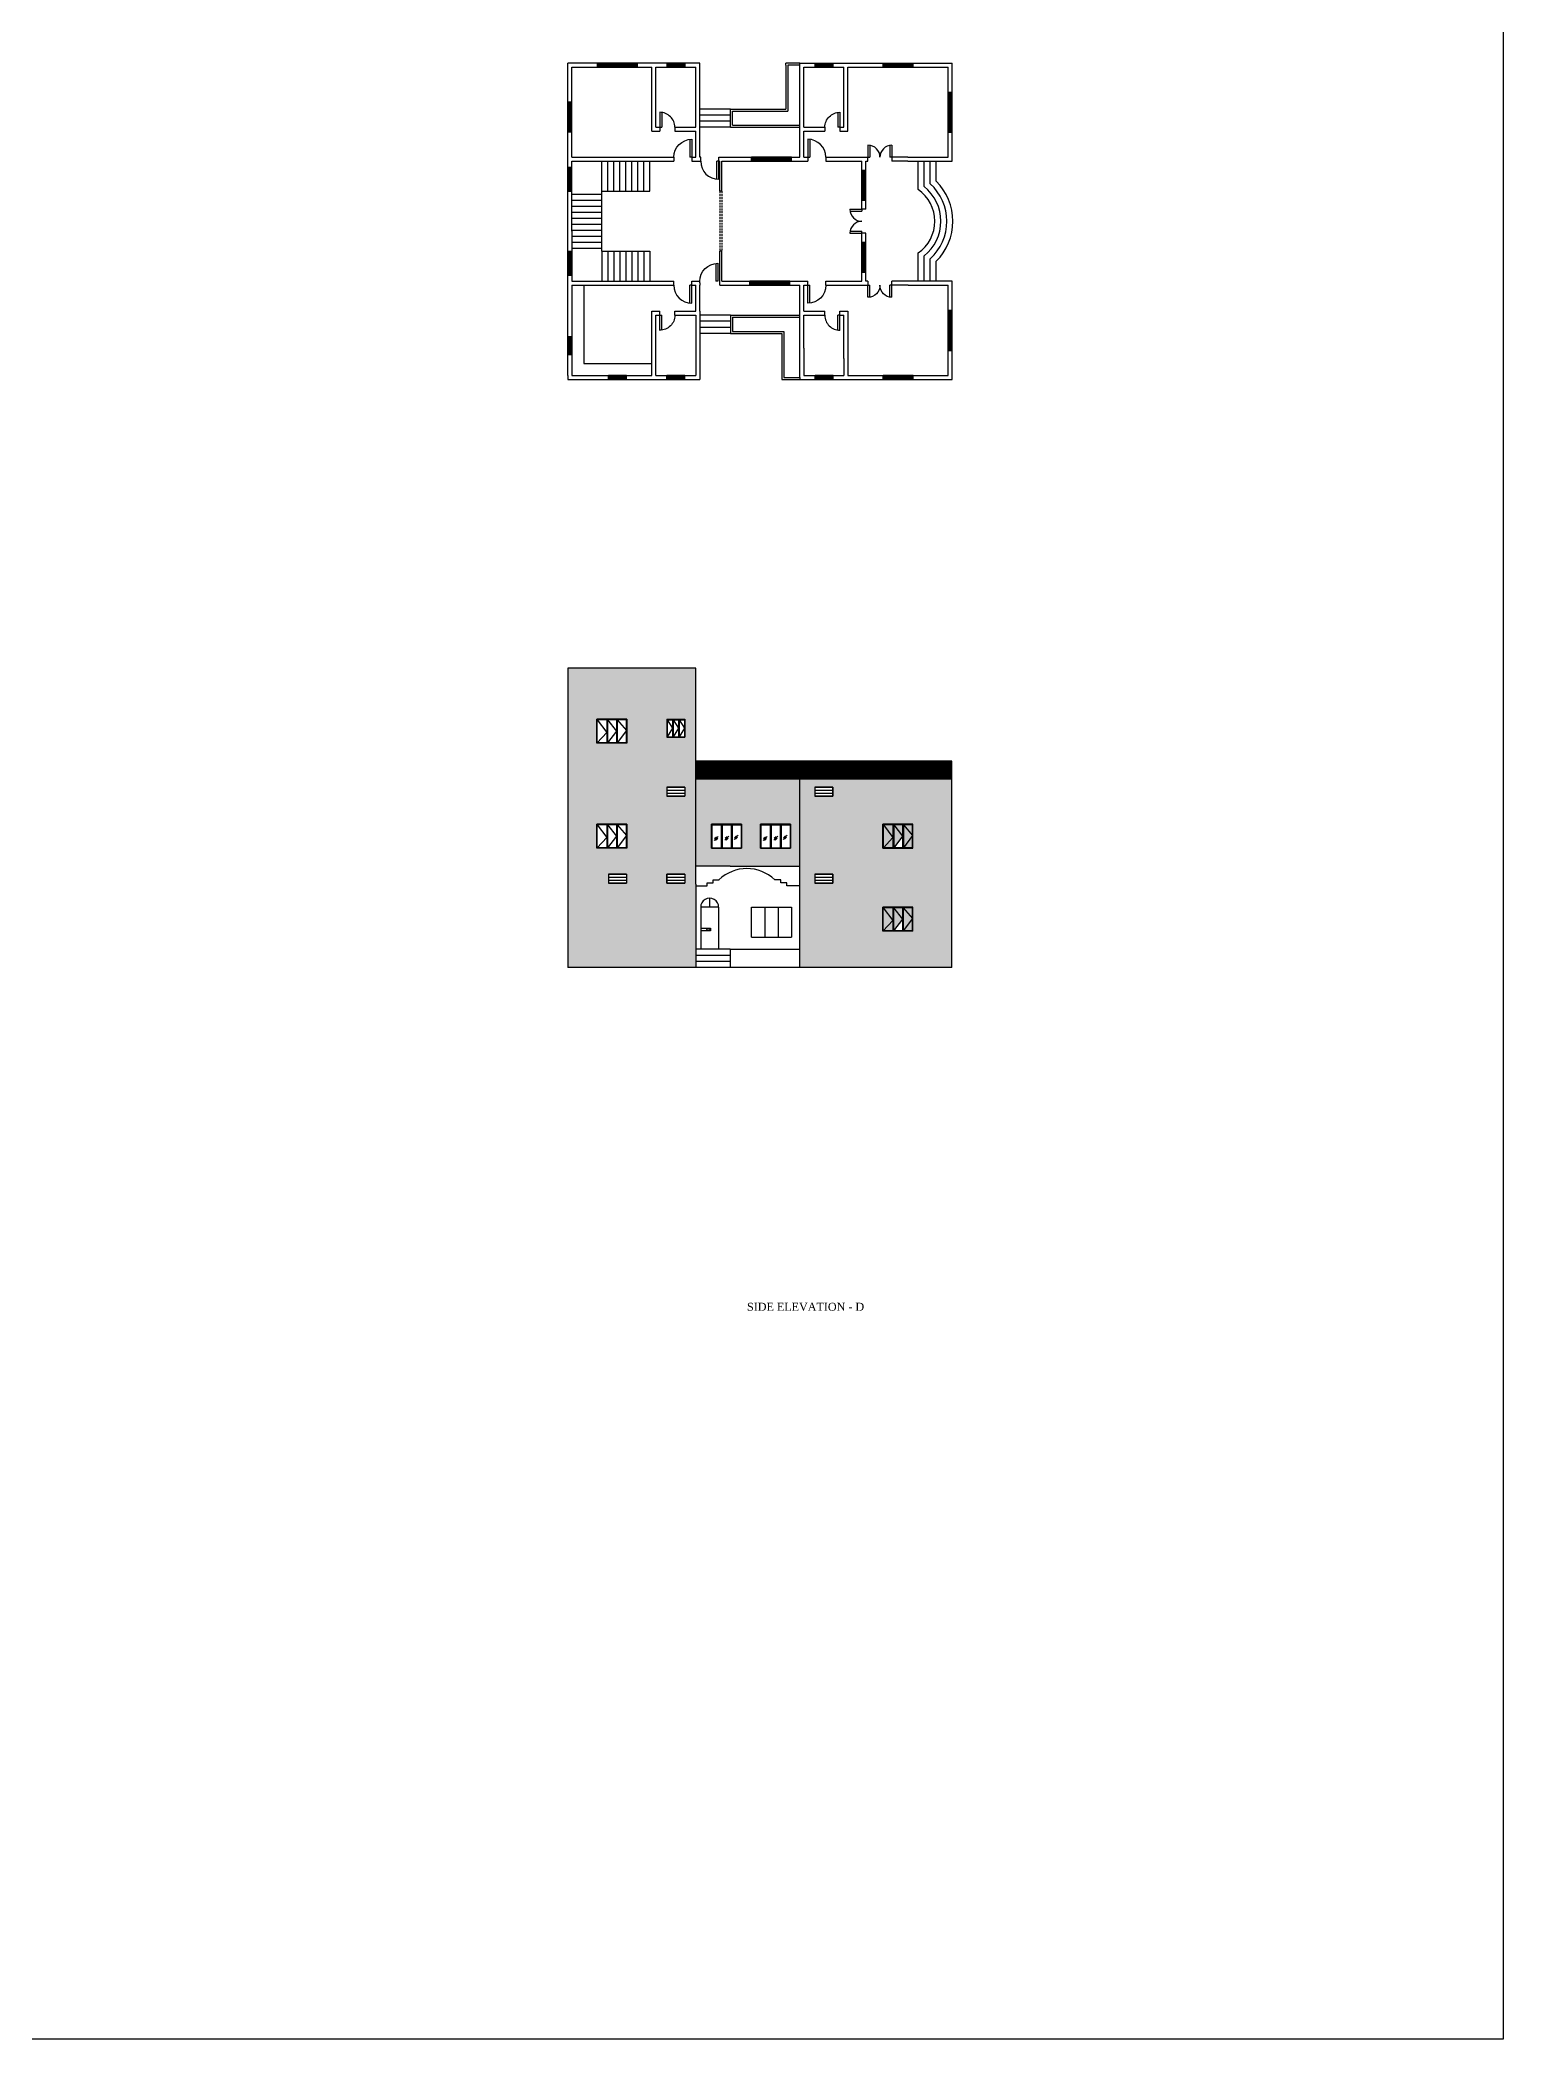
# Model space of a CAD drawing. Header units: millimetres. Extents: x -938220 to 926261, y -44187 to 232552.
# Drawn here: x -149740 to -76607, y -12437 to 87481 of the extents above; entities that cross this region are included whole.
import ezdxf

# ---------------------------------------------------------------- set-up
doc = ezdxf.new("R2010")
doc.units = ezdxf.units.MM
doc.linetypes.add('HIDDEN', pattern=[9.525, 6.35, -3.175])
for name, color, linetype in [('ARCH', 235, 'Continuous'), ('DOORS', 30, 'Continuous'), ('R1', 220, 'Continuous'), ('STEPS', 11, 'Continuous'), ('TEXT', 170, 'Continuous'), ('VENTILATOR', 130, 'Continuous')]:
    doc.layers.add(name, color=color, linetype=linetype)
doc.layers.add('walls', color=7, linetype='Continuous', true_color=0xf8ce8b)
doc.layers.add('WINDOWS', color=7, linetype='Continuous', true_color=0xd4e480)
doc.layers.get('TEXT').off()
doc.styles.get("Standard").update_dxf_attribs({"font": 'romantic.ttf', "height": 200})
pattern_1 = [(0, (90497.705, -1207), (0, 44.45), []), (90, (90497.705, -1207), (-88.9, 5e-15), [44.45, -44.45]), (90, (90542.155, -1207), (-88.9, 5e-15), [-44.45, 44.45])]

# ---------------------------------------------------------------- blocks, each defined once
blk = doc.blocks.new('W3')
at = {"layer": 'WINDOWS', "ltscale": 5}
for p, q in [((-450, 200), (-450, 0)), ((-450, 200), (450, 200)), ((-450, 133), (450, 133)), ((-450, 67), (450, 67)), ((-450, 0), (450, 0)), ((450, 200), (450, 0))]:
    blk.add_line(p, q, dxfattribs=at)
blk = doc.blocks.new('W2')
at = {"layer": 'WINDOWS', "ltscale": 5}
for p, q in [((-600, 200), (-600, 0)), ((-600, 200), (600, 200)), ((-600, 133), (600, 133)), ((-600, 67), (600, 67)), ((-600, 0), (600, 0)), ((600, 200), (600, 0))]:
    blk.add_line(p, q, dxfattribs=at)
blk = doc.blocks.new('W1')
at = {"layer": 'WINDOWS', "ltscale": 5}
for p, q in [((-750, 200), (-750, 0)), ((-750, 200), (750, 200)), ((-750, 133), (750, 133)), ((-750, 67), (750, 67)), ((-750, 0), (750, 0)), ((750, 200), (750, 0))]:
    blk.add_line(p, q, dxfattribs=at)
blk = doc.blocks.new('W')
at = {"layer": 'WINDOWS', "ltscale": 5}
for p, q in [((11726, 13760), (11726, 13560)), ((11726, 13760), (13726, 13760)), ((11726, 13694), (13726, 13694)), ((11726, 13627), (13726, 13627)), ((11726, 13560), (13726, 13560)), ((13726, 13760), (13726, 13560))]:
    blk.add_line(p, q, dxfattribs=at)
blk = doc.blocks.new('WW')
at = {"layer": 'walls', "ltscale": 5}
blk.add_blockref('W', (-12726, -13560), dxfattribs=at)
blk = doc.blocks.new('V1')
at = {"layer": 'VENTILATOR', "ltscale": 5}
for p, q in [((-450, 200), (-450, 0)), ((-450, 200), (450, 200)), ((-450, 0), (450, 0)), ((450, 200), (450, 0))]:
    blk.add_line(p, q, dxfattribs=at)
at = {"layer": 'VENTILATOR', "linetype": 'HIDDEN', "ltscale": 5}
for p, q in [((-450, 133), (450, 133)), ((-450, 67), (450, 67))]:
    blk.add_line(p, q, dxfattribs=at)
blk = doc.blocks.new('D1')
at = {"layer": 'DOORS', "ltscale": 5}
for p, q in [((0, 900), (0, 0)), ((0, 600), (0, 0)), ((0, 0), (100, 0)), ((0, 0), (100, 0)), ((100, 894.427191), (100, 0))]:
    blk.add_line(p, q, dxfattribs=at)
blk.add_arc((0, 0), 900, 0, 90, dxfattribs=at)
blk = doc.blocks.new('D2')
at = {"layer": 'DOORS', "ltscale": 5}
for p, q in [((0, 750), (0, 0)), ((0, 600), (0, 0)), ((0, 0), (100, 0)), ((0, 0), (100, 0)), ((0, 0), (100, 0)), ((100, 744), (100, 0))]:
    blk.add_line(p, q, dxfattribs=at)
blk.add_arc((3, 0), 747, 0, 90.24774, dxfattribs=at)
blk = doc.blocks.new('DD')
at = {"layer": 'DOORS', "ltscale": 5}
for p, q in [((0, 600), (0, 0)), ((0, 600), (0, 0)), ((0, 0), (100, 0)), ((100, 592), (100, 0)), ((1100, 592), (1100, 0)), ((1200, 0), (1100, 0)), ((1200, 600), (1200, 0)), ((1200, 600), (1200, 0))]:
    blk.add_line(p, q, dxfattribs=at)
for centre, start, end in [((0, 0), 0, 90), ((1200, 0), 90, 180)]:
    blk.add_arc(centre, 600, start, end, dxfattribs=at)
blk = doc.blocks.new('WD 15X12')
at = {"layer": 'WINDOWS', "ltscale": 5}
for p, q in [((750, 1200), (-750, 1200)), ((-750, 0), (-750, 1200)), ((-250, 1180), (-730, 1180)), ((-730, 20), (-730, 1180)), ((-730, 1180), (-250, 543)), ((-250, 1180), (-250, 20)), ((-230, 1200), (-230, 0)), ((230, 1180), (-210, 1180)), ((-210, 1180), (-210, 20)), ((-210, 1180), (230, 600)), ((230, 1180), (230, 20)), ((250, 1200), (250, 0)), ((730, 1180), (270, 1180)), ((270, 1180), (270, 20)), ((270, 1180), (730, 635)), ((730, 20), (730, 1180)), ((750, 0), (750, 1200)), ((750, 0), (-750, 0)), ((-250, 543), (-730, 20)), ((-250, 20), (-730, 20)), ((230, 600), (-210, 20)), ((230, 20), (-210, 20)), ((730, 635), (270, 20)), ((730, 20), (270, 20))]:
    blk.add_line(p, q, dxfattribs=at)
blk = doc.blocks.new('WD 2')
at = {"layer": 'WINDOWS', "ltscale": 5}
for p, q in [((-750, 0), (-750, 1200)), ((-750, 1200), (750, 1200)), ((-730, 20), (-730, 1180)), ((-730, 1180), (-270, 1180)), ((-270, 1180), (-270, 20)), ((-250, 1200), (-250, 0)), ((-230, 1180), (230, 1180)), ((-230, 1180), (-230, 20)), ((230, 1180), (230, 20)), ((250, 1200), (250, 0)), ((270, 1180), (730, 1180)), ((270, 1180), (270, 20)), ((730, 1180), (730, 20)), ((750, 1200), (750, 0)), ((-750, 0), (750, 0)), ((-730, 20), (-270, 20)), ((-419, 594), (-621, 387)), ((-505, 560), (-606, 471)), ((-449, 494), (-554, 391)), ((-230, 20), (230, 20)), ((113, 611), (-89, 405)), ((26, 578), (-74, 489)), ((83, 511), (-22, 409)), ((270, 20), (730, 20)), ((579, 653), (377, 446)), ((492, 620), (392, 530)), ((549, 553), (444, 450))]:
    blk.add_line(p, q, dxfattribs=at)
blk = doc.blocks.new('V D')
at = {"layer": 'VENTILATOR', "ltscale": 5}
for p, q in [((-450, 450), (450, 450)), ((-450, 450), (-450, 0)), ((-450, 0), (450, 0)), ((450, 450), (450, 0))]:
    blk.add_line(p, q, dxfattribs=at)
at = {"layer": 'VENTILATOR', "linetype": 'HIDDEN', "ltscale": 5}
for p, q in [((-450, 300), (450, 300)), ((-450, 150), (450, 150))]:
    blk.add_line(p, q, dxfattribs=at)

msp = doc.modelspace()

# ---------------------------------------------------------------- hatches: boundary and pattern name
at = {"layer": 'DOORS', "ltscale": 5, "true_color": 0x4554a5}
h = msp.add_hatch(dxfattribs=at)
h.set_pattern_fill('BRICK', color=175, scale=7)
h.set_pattern_definition(pattern_1)
h.paths.add_polyline_path([(-116960.2, 41128.6), (-116960.2, 45278.6), (-116960.2, 50528.6), (-116960.2, 55178.6), (-116960.2, 56078.6), (-123358.2, 56078.6), (-123356.2, 46178.6), (-123356.2, 45278.6), (-123356.2, 41128.6)])
h.paths.add_polyline_path([(-120427.3, 45328.6), (-121327.3, 45328.6), (-121327.3, 45778.6), (-120427.3, 45778.6)], flags=16)
h.paths.add_polyline_path([(-118407.3, 45328.6), (-118407.3, 45778.6), (-117507.3, 45778.6), (-117507.3, 45328.6)], flags=16)
h.paths.add_polyline_path([(-120408.2, 47078.6), (-121908.2, 47078.6), (-121908.2, 48285.1), (-121903.3, 48278.6), (-120408.2, 48278.6)], flags=16)
h.paths.add_polyline_path([(-121388.2, 47098.6), (-121388.2, 47072.2), (-121368.2, 47098.6)], flags=16)
h.paths.add_polyline_path([(-120908.2, 47098.6), (-120908.2, 47071.8), (-120888.2, 47098.6)], flags=16)
h.paths.add_polyline_path([(-120428.2, 47098.6), (-120928.2, 47098.6), (-120928.2, 47678.6), (-121368.2, 48258.6), (-121368.2, 47665.4), (-121888.2, 47098.6), (-121888.2, 48258.6), (-121408.2, 48258.6), (-120928.2, 48258.6), (-120428.2, 48258.6)], flags=0)
h.paths.add_polyline_path([(-118408.2, 49678.6), (-118408.2, 50128.6), (-117508.2, 50128.6), (-117508.2, 49678.6)], flags=16)
h.paths.add_polyline_path([(-121907.3, 52327.7), (-121907.3, 52327.6), (-121905.8, 52327.6), (-121905.6, 52327.7)], flags=16)
h.paths.add_polyline_path([(-120407.3, 53527.7), (-120407.3, 53527.9), (-120427.3, 53527.9), (-120427.3, 53527.7)], flags=0)
h.paths.add_polyline_path([(-120407.3, 52327.7), (-121907.3, 52327.7), (-121907.3, 53534.2), (-121902.3, 53527.7), (-120407.3, 53527.7)], flags=16)
h.paths.add_polyline_path([(-121387.3, 52347.7), (-121387.3, 52321.4), (-121367.3, 52347.7)], flags=16)
h.paths.add_polyline_path([(-120907.3, 52347.7), (-120907.3, 52321), (-120887.3, 52347.7)], flags=16)
h.paths.add_polyline_path([(-118407.3, 52627.9), (-118407.3, 53527.9), (-117507.3, 53527.9), (-117507.3, 52627.9)], flags=16)
h.paths.add_polyline_path([(-118387.3, 52647.9), (-118387.3, 53507.9), (-118127.3, 53507.9), (-118127.3, 52647.9)], flags=0)
h.paths.add_polyline_path([(-118087.3, 52647.9), (-118087.3, 53507.9), (-117827.3, 53507.9), (-117827.3, 52647.9)], flags=0)
h.paths.add_polyline_path([(-117787.3, 52647.9), (-117787.3, 53507.9), (-117527.3, 53507.9), (-117527.3, 52647.9)], flags=0)
h = msp.add_hatch(dxfattribs=at)
h.set_pattern_fill('BRICK', color=175, scale=7)
h.set_pattern_definition(pattern_1)
h.paths.add_polyline_path([(-116960.2, 50528.6), (-116960.2, 46178.6), (-115233.7, 46178.6), (-111760.2, 46178.6), (-111760.2, 50528.6)])
h.paths.add_polyline_path([(-113716.3, 48278.6), (-112216.3, 48278.6), (-112216.3, 47078.6), (-113716.3, 47078.6)], flags=16)
h.paths.add_polyline_path([(-113696.3, 48258.6), (-113236.3, 48258.6), (-112736.3, 48258.6), (-112236.3, 48258.6), (-112236.3, 47098.6), (-112696.3, 47098.6), (-113196.3, 47098.6), (-113696.3, 47098.6)], flags=0)
h.paths.add_polyline_path([(-114665.1, 48278.6), (-114665.1, 47078.6), (-116165.1, 47078.6), (-116165.1, 48278.6)], flags=16)
h.paths.add_polyline_path([(-114685.1, 48258.6), (-114685.1, 47098.6), (-115145.1, 47098.6), (-115645.1, 47098.6), (-116145.1, 47098.6), (-116145.1, 48258.6), (-115685.1, 48258.6), (-115185.1, 48258.6)], flags=0)
h.paths.add_polyline_path([(-113196.3, 48258.6), (-113236.3, 48258.6), (-113236.3, 47098.6), (-113196.3, 47058.6)], flags=16)
h.paths.add_polyline_path([(-115645.1, 47098.6), (-115685.1, 47058.6), (-115685.1, 48258.6), (-115645.1, 48298.6)], flags=16)
h.paths.add_polyline_path([(-112696.3, 48258.6), (-112716.3, 48258.6), (-112716.3, 47482.4), (-112696.3, 47500.2)], flags=0)
h.paths.add_polyline_path([(-115145.1, 47098.6), (-115185.1, 47058.6), (-115185.1, 48258.6), (-115145.1, 48298.6)], flags=16)
h = msp.add_hatch(dxfattribs=at)
h.set_pattern_fill('BRICK', color=175, scale=7)
h.set_pattern_definition(pattern_1)
h.paths.add_polyline_path([(-111760.2, 41128.6), (-104158.2, 41128.6), (-104158.2, 50528.6), (-111760.2, 50528.6)])
h.paths.add_polyline_path([(-110110.2, 45328.6), (-111010.2, 45328.6), (-111010.2, 45778.6), (-110110.2, 45778.6)], flags=16)
h.paths.add_polyline_path([(-106110.2, 44128.6), (-106110.2, 42928.6), (-107610.2, 42928.6), (-107610.2, 44135.1), (-107605.3, 44128.6)], flags=16)
h.paths.add_polyline_path([(-106610.2, 42948.6), (-106610.2, 42921.8), (-106590.2, 42948.6)], flags=16)
h.paths.add_polyline_path([(-107590.2, 44108.6), (-107090.2, 44108.6), (-107090.2, 44134.9), (-107070.2, 44108.6), (-106630.2, 44108.6), (-106130.2, 44108.6), (-106130.2, 42948.6), (-106630.2, 42948.6), (-106630.2, 43528.6), (-107110.2, 42895.8), (-107110.2, 42948.6), (-107590.2, 42948.6)], flags=16)
h.paths.add_polyline_path([(-107600.9, 47078.6), (-107600.9, 48285.1), (-107596, 48278.6), (-106100.9, 48278.6), (-106100.9, 47078.6)], flags=16)
h.paths.add_polyline_path([(-106600.9, 47098.6), (-106600.9, 47071.8), (-106580.9, 47098.6)], flags=16)
h.paths.add_polyline_path([(-107580.9, 47098.6), (-107580.9, 48258.6), (-107080.9, 48258.6), (-107080.9, 48284.9), (-107060.9, 48258.6), (-106620.9, 48258.6), (-106120.9, 48258.6), (-106120.9, 47098.6), (-106620.9, 47098.6), (-106620.9, 47678.6), (-107100.9, 47045.8), (-107100.9, 47098.6)], flags=16)
h.paths.add_polyline_path([(-110110.2, 49678.6), (-111010.2, 49678.6), (-111010.2, 50128.6), (-110110.2, 50128.6)], flags=16)

# ---------------------------------------------------------------- linework, layer by layer
at = {"ltscale": 5}
for p, q in [((-123357.3, 51428.6), (-123358.2, 51428.6)), ((-116760.2, 51428.6), (-116960.2, 51428.6)), ((-123357.1, 50528.6), (-123358.2, 50528.6))]:
    msp.add_line(p, q, dxfattribs=at)
msp.add_lwpolyline([(-76607.3, -12437), (-369137.3, -12437), (-369137.3, 161893), (-76607.3, 161893)], close=True, dxfattribs=at)
at = {"layer": 'ARCH', "linetype": 'HIDDEN', "ltscale": 15}
for p, q in [((-115756.2, 79917.8), (-115756.2, 76917.8)), ((-115656.2, 79917.8), (-115656.2, 76917.8))]:
    msp.add_line(p, q, dxfattribs=at)
at = {"layer": 'ARCH', "ltscale": 5}
for points in [[(-116960.2, 45203), (-116390.8, 45203), (-116390.8, 45353), (-116090.8, 45353), (-116090.8, 45503), (-115790.8, 45503)], [(-111760.2, 45203), (-112405.4, 45203), (-112405.4, 45353), (-112705.4, 45353), (-112705.4, 45503), (-113005.4, 45503)]]:
    msp.add_lwpolyline(points, dxfattribs=at)
msp.add_arc((-114405.4, 44030.9), 2031.5, 46.437924, 133.562076, dxfattribs=at)
at = {"layer": 'DOORS', "ltscale": 5}
for p, q in [((-115817, 44128.6), (-116713.3, 44128.6)), ((-116713.3, 44128.6), (-116713.3, 42028.6)), ((-116265.2, 44587.7), (-116265.2, 44128.6)), ((-115817, 44128.6), (-115817, 42028.6)), ((-116713.3, 43078.6), (-116230.9, 43078.6)), ((-116230.9, 43078.6), (-116230.9, 42949.6)), ((-116230.9, 42949.6), (-116713.3, 42949.6))]:
    msp.add_line(p, q, dxfattribs=at)
msp.add_circle((-116345.1, 43015.9), 62.4, dxfattribs=at)
msp.add_arc((-116265.2, 44139.4), 448.3, 358.612469, 181.387531, dxfattribs=at)
at = {"layer": 'R1', "ltscale": 5}
for p, q in [((-116958.2, 50528.6), (-116958.2, 51428.6)), ((-116908.2, 50528.6), (-116908.2, 51428.6)), ((-116858.2, 50528.6), (-116858.2, 51428.6)), ((-116808.2, 50528.6), (-116808.2, 51428.6)), ((-116758.2, 50528.6), (-116758.2, 51428.6)), ((-116708.2, 50528.6), (-116708.2, 51428.6)), ((-116658.2, 50528.6), (-116658.2, 51428.6)), ((-116608.2, 50528.6), (-116608.2, 51428.6)), ((-116558.2, 50528.6), (-116558.2, 51428.6)), ((-116508.2, 50528.6), (-116508.2, 51428.6)), ((-116458.2, 50528.6), (-116458.2, 51428.6)), ((-116408.2, 50528.6), (-116408.2, 51428.6)), ((-116358.2, 50528.6), (-116358.2, 51428.6)), ((-116308.2, 50528.6), (-116308.2, 51428.6)), ((-116258.2, 50528.6), (-116258.2, 51428.6)), ((-116208.2, 50528.6), (-116208.2, 51428.6)), ((-116158.2, 50528.6), (-116158.2, 51428.6)), ((-116108.2, 50528.6), (-116108.2, 51428.6)), ((-116058.2, 50528.6), (-116058.2, 51428.6)), ((-116008.2, 50528.6), (-116008.2, 51428.6)), ((-115958.2, 50528.6), (-115958.2, 51428.6)), ((-115908.2, 50528.6), (-115908.2, 51428.6)), ((-115858.2, 50528.6), (-115858.2, 51428.6)), ((-115808.2, 50528.6), (-115808.2, 51428.6)), ((-115758.2, 50528.6), (-115758.2, 51428.6)), ((-115708.2, 50528.6), (-115708.2, 51428.6)), ((-115658.2, 50528.6), (-115658.2, 51428.6)), ((-115608.2, 50528.6), (-115608.2, 51428.6)), ((-115558.2, 50528.6), (-115558.2, 51428.6)), ((-115508.2, 50528.6), (-115508.2, 51428.6)), ((-115458.2, 50528.6), (-115458.2, 51428.6)), ((-115408.2, 50528.6), (-115408.2, 51428.6)), ((-115358.2, 50528.6), (-115358.2, 51428.6)), ((-115308.2, 50528.6), (-115308.2, 51428.6)), ((-115258.2, 50528.6), (-115258.2, 51428.6)), ((-115208.2, 50528.6), (-115208.2, 51428.6)), ((-115158.2, 50528.6), (-115158.2, 51428.6)), ((-115108.2, 50528.6), (-115108.2, 51428.6)), ((-115058.2, 50528.6), (-115058.2, 51428.6)), ((-115008.2, 50528.6), (-115008.2, 51428.6)), ((-114958.2, 50528.6), (-114958.2, 51428.6)), ((-114908.2, 50528.6), (-114908.2, 51428.6)), ((-114858.2, 50528.6), (-114858.2, 51428.6)), ((-114808.2, 50528.6), (-114808.2, 51428.6)), ((-114758.2, 50528.6), (-114758.2, 51428.6)), ((-114708.2, 50528.6), (-114708.2, 51428.6)), ((-114658.2, 50528.6), (-114658.2, 51428.6)), ((-114608.2, 50528.6), (-114608.2, 51428.6)), ((-114558.2, 50528.6), (-114558.2, 51428.6)), ((-114508.2, 50528.6), (-114508.2, 51428.6)), ((-114458.2, 50528.6), (-114458.2, 51428.6)), ((-114408.2, 50528.6), (-114408.2, 51428.6)), ((-114358.2, 50528.6), (-114358.2, 51428.6)), ((-114308.2, 50528.6), (-114308.2, 51428.6)), ((-114258.2, 50528.6), (-114258.2, 51428.6)), ((-114208.2, 50528.6), (-114208.2, 51428.6)), ((-114158.2, 50528.6), (-114158.2, 51428.6)), ((-114108.2, 50528.6), (-114108.2, 51428.6)), ((-114058.2, 50528.6), (-114058.2, 51428.6)), ((-114008.2, 50528.6), (-114008.2, 51428.6)), ((-114008.2, 50528.6), (-114008.2, 51428.6)), ((-113958.2, 50528.6), (-113958.2, 51428.6)), ((-113908.2, 50528.6), (-113908.2, 51428.6)), ((-113858.2, 50528.6), (-113858.2, 51428.6)), ((-113808.2, 50528.6), (-113808.2, 51428.6)), ((-113758.2, 50528.6), (-113758.2, 51428.6)), ((-113708.2, 50528.6), (-113708.2, 51428.6)), ((-113658.2, 50528.6), (-113658.2, 51428.6)), ((-113608.2, 50528.6), (-113608.2, 51428.6)), ((-113558.2, 50528.6), (-113558.2, 51428.6)), ((-113508.2, 50528.6), (-113508.2, 51428.6)), ((-113458.2, 50528.6), (-113458.2, 51428.6)), ((-113408.2, 50528.6), (-113408.2, 51428.6)), ((-113358.2, 50528.6), (-113358.2, 51428.6)), ((-113308.2, 50528.6), (-113308.2, 51428.6)), ((-113258.2, 50528.6), (-113258.2, 51428.6)), ((-113208.2, 50528.6), (-113208.2, 51428.6)), ((-113158.2, 50528.6), (-113158.2, 51428.6)), ((-113108.2, 50528.6), (-113108.2, 51428.6)), ((-113058.2, 50528.6), (-113058.2, 51428.6)), ((-113008.2, 50528.6), (-113008.2, 51428.6)), ((-112958.2, 50528.6), (-112958.2, 51428.6)), ((-112908.2, 50528.6), (-112908.2, 51428.6)), ((-112858.2, 50528.6), (-112858.2, 51428.6)), ((-112808.2, 50528.6), (-112808.2, 51428.6)), ((-112758.2, 50528.6), (-112758.2, 51428.6)), ((-112708.2, 50528.6), (-112708.2, 51428.6)), ((-112658.2, 50528.6), (-112658.2, 51428.6)), ((-112608.2, 50528.6), (-112608.2, 51428.6)), ((-112558.2, 50528.6), (-112558.2, 51428.6)), ((-112508.2, 50528.6), (-112508.2, 51428.6)), ((-112458.2, 50528.6), (-112458.2, 51428.6)), ((-112408.2, 50528.6), (-112408.2, 51428.6)), ((-112358.2, 50528.6), (-112358.2, 51428.6)), ((-112308.2, 50528.6), (-112308.2, 51428.6)), ((-112258.2, 50528.6), (-112258.2, 51428.6)), ((-112208.2, 50528.6), (-112208.2, 51428.6)), ((-112158.2, 50528.6), (-112158.2, 51428.6)), ((-112108.2, 50528.6), (-112108.2, 51428.6)), ((-112058.2, 50528.6), (-112058.2, 51428.6)), ((-112008.2, 50528.6), (-112008.2, 51428.6)), ((-111958.2, 50528.6), (-111958.2, 51428.6)), ((-111908.2, 50528.6), (-111908.2, 51428.6)), ((-111908.2, 50528.6), (-111908.2, 51428.6)), ((-111858.2, 50528.6), (-111858.2, 51428.6)), ((-111808.2, 50528.6), (-111808.2, 51428.6)), ((-111758.2, 50528.6), (-111758.2, 51428.6)), ((-111708.2, 50528.6), (-111708.2, 51428.6)), ((-111658.2, 50528.6), (-111658.2, 51428.6)), ((-111608.2, 50528.6), (-111608.2, 51428.6)), ((-111558.2, 50528.6), (-111558.2, 51428.6)), ((-111508.2, 50528.6), (-111508.2, 51428.6)), ((-111458.2, 50528.6), (-111458.2, 51428.6)), ((-111408.2, 50528.6), (-111408.2, 51428.6)), ((-111358.2, 50528.6), (-111358.2, 51428.6)), ((-111308.2, 50528.6), (-111308.2, 51428.6)), ((-111258.2, 50528.6), (-111258.2, 51428.6)), ((-111208.2, 50528.6), (-111208.2, 51428.6)), ((-111158.2, 50528.6), (-111158.2, 51428.6)), ((-111108.2, 50528.6), (-111108.2, 51428.6)), ((-111058.2, 50528.6), (-111058.2, 51428.6)), ((-111008.2, 50528.6), (-111008.2, 51428.6)), ((-110958.2, 50528.6), (-110958.2, 51428.6)), ((-110908.2, 50528.6), (-110908.2, 51428.6)), ((-110858.2, 50528.6), (-110858.2, 51428.6)), ((-110808.2, 50528.6), (-110808.2, 51428.6)), ((-110758.2, 50528.6), (-110758.2, 51428.6)), ((-110708.2, 50528.6), (-110708.2, 51428.6)), ((-110658.2, 50528.6), (-110658.2, 51428.6)), ((-110608.2, 50528.6), (-110608.2, 51428.6)), ((-110558.2, 50528.6), (-110558.2, 51428.6)), ((-110508.2, 50528.6), (-110508.2, 51428.6)), ((-110458.2, 50528.6), (-110458.2, 51428.6)), ((-110408.2, 50528.6), (-110408.2, 51428.6)), ((-110358.2, 50528.6), (-110358.2, 51428.6)), ((-110308.2, 50528.6), (-110308.2, 51428.6)), ((-110258.2, 50528.6), (-110258.2, 51428.6)), ((-110208.2, 50528.6), (-110208.2, 51428.6)), ((-110158.2, 50528.6), (-110158.2, 51428.6)), ((-110108.2, 50528.6), (-110108.2, 51428.6)), ((-110058.2, 50528.6), (-110058.2, 51428.6)), ((-110008.2, 50528.6), (-110008.2, 51428.6)), ((-109958.2, 50528.6), (-109958.2, 51428.6)), ((-109908.2, 50528.6), (-109908.2, 51428.6)), ((-109858.2, 50528.6), (-109858.2, 51428.6)), ((-109808.2, 50528.6), (-109808.2, 51428.6)), ((-109758.2, 50528.6), (-109758.2, 51428.6)), ((-109708.2, 50528.6), (-109708.2, 51428.6)), ((-109658.2, 50528.6), (-109658.2, 51428.6)), ((-109608.2, 50528.6), (-109608.2, 51428.6)), ((-109558.2, 50528.6), (-109558.2, 51428.6)), ((-109508.2, 50528.6), (-109508.2, 51428.6)), ((-109458.2, 50528.6), (-109458.2, 51428.6)), ((-109408.2, 50528.6), (-109408.2, 51428.6)), ((-109358.2, 50528.6), (-109358.2, 51428.6)), ((-109308.2, 50528.6), (-109308.2, 51428.6)), ((-109258.2, 50528.6), (-109258.2, 51428.6)), ((-109208.2, 50528.6), (-109208.2, 51428.6)), ((-109158.2, 50528.6), (-109158.2, 51428.6)), ((-109108.2, 50528.6), (-109108.2, 51428.6)), ((-109058.2, 50528.6), (-109058.2, 51428.6)), ((-109008.2, 50528.6), (-109008.2, 51428.6)), ((-108958.2, 50528.6), (-108958.2, 51428.6)), ((-108908.2, 50528.6), (-108908.2, 51428.6)), ((-108858.2, 50528.6), (-108858.2, 51428.6)), ((-108808.2, 50528.6), (-108808.2, 51428.6)), ((-108758.2, 50528.6), (-108758.2, 51428.6)), ((-108708.2, 50528.6), (-108708.2, 51428.6)), ((-108658.2, 50528.6), (-108658.2, 51428.6)), ((-108608.2, 50528.6), (-108608.2, 51428.6)), ((-108558.2, 50528.6), (-108558.2, 51428.6)), ((-108508.2, 50528.6), (-108508.2, 51428.6)), ((-108458.2, 50528.6), (-108458.2, 51428.6)), ((-108408.2, 50528.6), (-108408.2, 51428.6)), ((-108358.2, 50528.6), (-108358.2, 51428.6)), ((-108308.2, 50528.6), (-108308.2, 51428.6)), ((-108258.2, 50528.6), (-108258.2, 51428.6)), ((-108208.2, 50528.6), (-108208.2, 51428.6)), ((-108158.2, 50528.6), (-108158.2, 51428.6)), ((-108108.2, 50528.6), (-108108.2, 51428.6)), ((-108058.2, 50528.6), (-108058.2, 51428.6)), ((-108008.2, 50528.6), (-108008.2, 51428.6)), ((-107958.2, 50528.6), (-107958.2, 51428.6)), ((-107908.2, 50528.6), (-107908.2, 51428.6)), ((-107858.2, 50528.6), (-107858.2, 51428.6)), ((-107808.2, 50528.6), (-107808.2, 51428.6)), ((-107758.2, 50528.6), (-107758.2, 51428.6)), ((-107708.2, 50528.6), (-107708.2, 51428.6)), ((-107658.2, 50528.6), (-107658.2, 51428.6)), ((-107608.2, 50528.6), (-107608.2, 51428.6)), ((-107558.2, 50528.6), (-107558.2, 51428.6)), ((-107508.2, 50528.6), (-107508.2, 51428.6)), ((-107458.2, 50528.6), (-107458.2, 51428.6)), ((-107408.2, 50528.6), (-107408.2, 51428.6)), ((-107358.2, 50528.6), (-107358.2, 51428.6)), ((-107308.2, 50528.6), (-107308.2, 51428.6)), ((-107258.2, 50528.6), (-107258.2, 51428.6)), ((-107208.2, 50528.6), (-107208.2, 51428.6)), ((-107158.2, 50528.6), (-107158.2, 51428.6)), ((-107108.2, 50528.6), (-107108.2, 51428.6)), ((-107058.2, 50528.6), (-107058.2, 51428.6)), ((-107008.2, 50528.6), (-107008.2, 51428.6)), ((-106958.2, 50528.6), (-106958.2, 51428.6)), ((-106908.2, 50528.6), (-106908.2, 51428.6)), ((-106858.2, 50528.6), (-106858.2, 51428.6)), ((-106808.2, 50528.6), (-106808.2, 51428.6)), ((-106758.2, 50528.6), (-106758.2, 51428.6)), ((-106708.2, 50528.6), (-106708.2, 51428.6)), ((-106658.2, 50528.6), (-106658.2, 51428.6)), ((-106608.2, 50528.6), (-106608.2, 51428.6)), ((-106558.2, 50528.6), (-106558.2, 51428.6)), ((-106508.2, 50528.6), (-106508.2, 51428.6)), ((-106458.2, 50528.6), (-106458.2, 51428.6)), ((-106408.2, 50528.6), (-106408.2, 51428.6)), ((-106358.2, 50528.6), (-106358.2, 51428.6)), ((-106308.2, 50528.6), (-106308.2, 51428.6)), ((-106258.2, 50528.6), (-106258.2, 51428.6)), ((-106208.2, 50528.6), (-106208.2, 51428.6)), ((-106158.2, 50528.6), (-106158.2, 51428.6)), ((-106108.2, 50528.6), (-106108.2, 51428.6)), ((-106058.2, 50528.6), (-106058.2, 51428.6)), ((-106008.2, 50528.6), (-106008.2, 51428.6)), ((-105958.2, 50528.6), (-105958.2, 51428.6)), ((-105908.2, 50528.6), (-105908.2, 51428.6)), ((-105858.2, 50528.6), (-105858.2, 51428.6)), ((-105808.2, 50528.6), (-105808.2, 51428.6)), ((-105758.2, 50528.6), (-105758.2, 51428.6)), ((-105708.2, 50528.6), (-105708.2, 51428.6)), ((-105658.2, 50528.6), (-105658.2, 51428.6)), ((-105608.2, 50528.6), (-105608.2, 51428.6)), ((-105558.2, 50528.6), (-105558.2, 51428.6)), ((-105508.2, 50528.6), (-105508.2, 51428.6)), ((-105458.2, 50528.6), (-105458.2, 51428.6)), ((-105408.2, 50528.6), (-105408.2, 51428.6)), ((-105358.2, 50528.6), (-105358.2, 51428.6)), ((-105308.2, 50528.6), (-105308.2, 51428.6)), ((-105258.2, 50528.6), (-105258.2, 51428.6)), ((-105208.2, 50528.6), (-105208.2, 51428.6)), ((-105158.2, 50528.6), (-105158.2, 51428.6)), ((-105108.2, 50528.6), (-105108.2, 51428.6)), ((-105058.2, 50528.6), (-105058.2, 51428.6)), ((-105008.2, 50528.6), (-105008.2, 51428.6)), ((-104958.2, 50528.6), (-104958.2, 51428.6)), ((-104908.2, 50528.6), (-104908.2, 51428.6)), ((-104858.2, 50528.6), (-104858.2, 51428.6)), ((-104808.2, 50528.6), (-104808.2, 51428.6)), ((-104758.2, 50528.6), (-104758.2, 51428.6)), ((-104708.2, 50528.6), (-104708.2, 51428.6)), ((-104658.2, 50528.6), (-104658.2, 51428.6)), ((-104608.2, 50528.6), (-104608.2, 51428.6)), ((-104558.2, 50528.6), (-104558.2, 51428.6)), ((-104508.2, 50528.6), (-104508.2, 51428.6)), ((-104458.2, 50528.6), (-104458.2, 51428.6)), ((-104408.2, 50528.6), (-104408.2, 51428.6)), ((-104358.2, 50528.6), (-104358.2, 51428.6)), ((-104308.2, 50528.6), (-104308.2, 51428.6)), ((-104258.2, 50528.6), (-104258.2, 51428.6)), ((-104208.2, 50528.6), (-104208.2, 51428.6))]:
    msp.add_line(p, q, dxfattribs=at)
at = {"layer": 'STEPS', "ltscale": 5}
for p, q in [((-115229.7, 84017.8), (-116756.2, 84017.8)), ((-115229.7, 83717.8), (-116756.2, 83717.8)), ((-115229.7, 83417.8), (-116756.2, 83417.8)), ((-115229.7, 83117.8), (-116756.2, 83117.8)), ((-123154, 79767.8), (-121654, 79767.8)), ((-121654, 79917.8), (-119254, 79917.8)), ((-123154, 77067.8), (-121654, 77067.8)), ((-121654, 76917.8), (-119254, 76917.8)), ((-121654, 76917.8), (-121654, 75417.8)), ((-121354, 76917.8), (-121354, 75417.8)), ((-121054, 76917.8), (-121054, 75417.8)), ((-120754, 76917.8), (-120754, 75417.8)), ((-120454, 76917.8), (-120454, 75417.8)), ((-120154, 76917.8), (-120154, 75417.8)), ((-119854, 76917.8), (-119854, 75417.8)), ((-119554, 76917.8), (-119554, 75417.8)), ((-119254, 76917.8), (-119254, 75417.8)), ((-104937.6, 75417.8), (-104937.6, 75417.8)), ((-104937.5, 75429.5), (-104937.5, 75429.5)), ((-115229.7, 73717.8), (-116756.2, 73717.8)), ((-115229.7, 73417.8), (-116756.2, 73417.8)), ((-115229.7, 73117.8), (-116756.2, 73117.8)), ((-115229.7, 72817.8), (-116756.2, 72817.8)), ((-115233.7, 42028.6), (-115233.7, 41128.6)), ((-115233.7, 41728.6), (-116960.2, 41728.6)), ((-115233.7, 41428.6), (-116960.2, 41428.6))]:
    msp.add_line(p, q, dxfattribs=at)
at = {"layer": 'STEPS', "ltscale": 10}
for p, q in [((-121654, 79917.8), (-121654, 81417.8)), ((-121354, 79917.8), (-121354, 81417.8)), ((-121054, 79917.8), (-121054, 81417.8)), ((-120754, 79917.8), (-120754, 81417.8)), ((-120454, 79917.8), (-120454, 81417.8)), ((-120154, 79917.8), (-120154, 81417.8)), ((-119854, 79917.8), (-119854, 81417.8)), ((-119554, 79917.8), (-119554, 81417.8)), ((-119254, 79917.8), (-119254, 81417.8)), ((-123154, 79467.8), (-121654, 79467.8)), ((-123154, 79167.8), (-121654, 79167.8)), ((-121654, 76917.8), (-121654, 79917.8)), ((-123154, 78867.8), (-121654, 78867.8)), ((-123154, 78567.8), (-121654, 78567.8)), ((-123154, 78267.8), (-121654, 78267.8)), ((-123154, 77967.8), (-121654, 77967.8)), ((-123154, 77667.8), (-121654, 77667.8)), ((-123154, 77367.8), (-121654, 77367.8))]:
    msp.add_line(p, q, dxfattribs=at)
at = {"layer": 'STEPS', "ltscale": 5}
for points in [[(-105837.6, 75417.8), (-105837.6, 76833.8, 0.5230204), (-105837.6, 80001.7), (-105837.6, 81417.8)], [(-105537.6, 75417.8), (-105537.6, 76684, 0.477824), (-105537.6, 80151.5), (-105537.6, 81417.8)], [(-105237.6, 75417.8), (-105237.6, 76546.2, 0.4426268), (-105237.6, 80289.4), (-105237.6, 81417.8)], [(-104937.6, 75417.8), (-104937.6, 76417.8, 0.4142136), (-104937.6, 80417.8), (-104937.6, 81417.8)]]:
    msp.add_lwpolyline(points, format="xyb", dxfattribs=at)
at = {"layer": 'VENTILATOR', "ltscale": 5}
for p, q in [((-117508.2, 50128.6), (-118408.2, 50128.6)), ((-118408.2, 50128.6), (-118408.2, 49678.6)), ((-117508.2, 50128.6), (-117508.2, 49678.6)), ((-110110.2, 50128.6), (-111010.2, 50128.6)), ((-111010.2, 50128.6), (-111010.2, 49678.6)), ((-110110.2, 49678.6), (-110110.2, 50128.6)), ((-117508.2, 49678.6), (-118408.2, 49678.6)), ((-110110.2, 49678.6), (-111010.2, 49678.6)), ((-121327.3, 45778.6), (-121327.3, 45328.6)), ((-120427.3, 45778.6), (-121327.3, 45778.6)), ((-120427.3, 45328.6), (-121327.3, 45328.6)), ((-120427.3, 45778.6), (-120427.3, 45328.6)), ((-117507.3, 45778.6), (-118407.3, 45778.6)), ((-118407.3, 45778.6), (-118407.3, 45328.6)), ((-118407.3, 45328.6), (-118407.3, 45778.6)), ((-117507.3, 45328.6), (-118407.3, 45328.6)), ((-117507.3, 45778.6), (-117507.3, 45328.6)), ((-117507.3, 45778.6), (-117507.3, 45328.6)), ((-110110.2, 45778.6), (-111010.2, 45778.6)), ((-110110.2, 45778.6), (-111010.2, 45778.6)), ((-111010.2, 45778.6), (-111010.2, 45328.6)), ((-110110.2, 45328.6), (-111010.2, 45328.6)), ((-110110.2, 45328.6), (-110110.2, 45778.6))]:
    msp.add_line(p, q, dxfattribs=at)
at = {"layer": 'walls', "ltscale": 5}
for p, q in [((-116756.2, 86317.8), (-123356.2, 86317.8)), ((-123356.2, 84384.2), (-123356.2, 86317.8)), ((-123156.2, 86117.8), (-119156.2, 86117.8)), ((-123156.2, 84384.2), (-123156.2, 86117.8)), ((-119156.2, 82917.8), (-119156.2, 86117.8)), ((-118956.2, 86117.8), (-116956.2, 86117.8)), ((-118956.2, 83117.8), (-118956.2, 86117.8)), ((-116956.2, 83117.8), (-116956.2, 86117.8)), ((-116756.2, 81617.8), (-116756.2, 86317.8)), ((-111756.2, 86317.8), (-112461.9, 86317.8)), ((-112459.6, 86217.8), (-112461.9, 86317.8)), ((-112459.6, 86217.8), (-112459.6, 84017.8)), ((-112359.6, 86217.8), (-112359.6, 83917.8)), ((-111756.2, 86217.8), (-112359.6, 86217.8)), ((-111756.2, 86317.8), (-104337.6, 86317.8)), ((-111756.2, 86217.8), (-111756.2, 86317.8)), ((-111756.2, 86217.8), (-111756.2, 86317.8)), ((-111756.2, 81617.8), (-111756.2, 86217.8)), ((-111556.2, 86117.8), (-109556.2, 86117.8)), ((-111556.2, 83117.8), (-111556.2, 86117.8)), ((-109556.2, 83117.8), (-109556.2, 86117.8)), ((-109356.2, 86117.8), (-104337.6, 86117.8)), ((-109356.2, 82917.8), (-109356.2, 86117.8)), ((-104337.6, 86317.8), (-104137.6, 86317.8)), ((-123356.2, 82884.2), (-123356.2, 84384.2)), ((-123156.2, 82884.2), (-123156.2, 84384.2)), ((-115229.7, 84017.8), (-112459.6, 84017.8)), ((-115229.7, 83117.8), (-115229.7, 84017.8)), ((-118956.2, 83117.8), (-118756.2, 83117.8)), ((-118756.2, 83117.8), (-118756.2, 82917.8)), ((-118006.2, 83117.8), (-116956.2, 83117.8)), ((-118006.2, 83117.8), (-118006.2, 82917.8)), ((-115229.7, 83117.8), (-111756.2, 83117.8)), ((-115129.7, 83917.8), (-112359.6, 83917.8)), ((-115129.7, 83217.8), (-115129.7, 83917.8)), ((-115129.7, 83217.8), (-111756.2, 83217.8)), ((-111556.2, 83117.8), (-110506.2, 83117.8)), ((-110506.2, 83117.8), (-110506.2, 82917.8)), ((-109756.2, 83117.8), (-109556.2, 83117.8)), ((-109756.2, 83117.8), (-109756.2, 82917.8)), ((-123356.2, 81117.8), (-123356.2, 82884.2)), ((-123156.2, 81617.8), (-123156.2, 82884.2)), ((-119156.2, 82917.8), (-118756.2, 82917.8)), ((-118006.2, 82917.8), (-116956.2, 82917.8)), ((-116956.2, 81617.8), (-116956.2, 82917.8)), ((-111556.2, 82917.8), (-110506.2, 82917.8)), ((-111556.2, 81617.8), (-111556.2, 82917.8)), ((-109756.2, 82917.8), (-109356.2, 82917.8)), ((-123356.2, 79917.8), (-123356.2, 81149.3)), ((-123156.2, 81617.8), (-118056.2, 81617.8)), ((-123156.2, 81417.8), (-118056.2, 81417.8)), ((-123156.2, 81117.8), (-123156.2, 81417.8)), ((-123156.2, 79917.8), (-123156.2, 81117.8)), ((-118056.2, 81617.8), (-118056.2, 81417.8)), ((-117156.2, 81617.8), (-116956.2, 81617.8)), ((-117156.2, 81617.8), (-117156.2, 81417.8)), ((-117156.2, 81417.8), (-116713, 81417.8)), ((-116713, 81617.8), (-116756.2, 81617.8)), ((-116713, 81417.8), (-116713, 81617.8)), ((-115813, 81617.8), (-111756.2, 81617.8)), ((-115813, 81417.8), (-115813, 81617.8)), ((-115813, 81417.8), (-115756.2, 81417.8)), ((-115756.2, 79917.8), (-115756.2, 81417.8)), ((-115656.2, 81417.8), (-111356.2, 81417.8)), ((-115656.2, 79917.8), (-115656.2, 81417.8)), ((-111556.2, 81617.8), (-111356.2, 81617.8)), ((-111356.2, 81617.8), (-111356.2, 81417.8)), ((-110456.2, 81617.8), (-108250.5, 81617.8)), ((-110456.2, 81617.8), (-110456.2, 81417.8)), ((-110456.2, 81417.8), (-108650.5, 81417.8)), ((-108650.5, 79017.8), (-108650.5, 81417.8)), ((-108450.5, 79017.8), (-108450.5, 81417.8)), ((-108350.5, 81417.8), (-108350.5, 81617.8)), ((-106353, 81617.8), (-107150.5, 81617.8)), ((-107150.5, 81617.8), (-107150.5, 81417.8)), ((-106353, 81417.8), (-107150.5, 81417.8)), ((-106353, 81617.8), (-104337.6, 81617.8)), ((-123356.2, 78117.8), (-123356.2, 79917.8)), ((-123156.2, 77917.8), (-123156.2, 79917.8)), ((-115656.2, 79917.8), (-115756.2, 79917.8)), ((-108450.5, 79017.8), (-108650.5, 79017.8)), ((-108650.5, 75417.8), (-108650.5, 77817.8)), ((-108450.5, 77817.8), (-108650.5, 77817.8)), ((-108450.5, 75417.8), (-108450.5, 77817.8)), ((-115756.2, 75217.8), (-115756.2, 76917.8)), ((-115656.2, 76917.8), (-115756.2, 76917.8)), ((-115656.2, 75417.8), (-115656.2, 76917.8)), ((-123156.2, 75417.8), (-118056.2, 75417.8)), ((-123156.2, 75217.8), (-118056.2, 75217.8)), ((-118956.2, 75217.8), (-118056.2, 75217.8)), ((-118056.2, 75217.8), (-118056.2, 75417.8)), ((-117156.2, 75417.8), (-116756.2, 75417.8)), ((-117156.2, 75217.8), (-117156.2, 75417.8)), ((-117156.2, 75217.8), (-116956.2, 75217.8)), ((-116956.2, 73917.8), (-116956.2, 75217.8)), ((-116756.2, 75349.3), (-116756.2, 75417.8)), ((-116756.2, 75349.3), (-116756.2, 75217.8)), ((-116756.2, 73917.8), (-116756.2, 75217.8)), ((-115756.2, 75217.8), (-111756.2, 75217.8)), ((-115656.2, 75417.8), (-111356.2, 75417.8)), ((-111756.2, 71193.8), (-111756.2, 75217.8)), ((-111556.2, 75217.8), (-111356.2, 75217.8)), ((-111556.2, 73917.8), (-111556.2, 75217.8)), ((-111356.2, 75217.8), (-111356.2, 75417.8)), ((-110456.2, 75417.8), (-108650.5, 75417.8)), ((-110456.2, 75217.8), (-110456.2, 75417.8)), ((-110456.2, 75217.8), (-108250.5, 75217.8)), ((-108350.5, 75417.8), (-108350.5, 75217.8)), ((-106343, 75417.8), (-107150.5, 75417.8)), ((-107150.5, 75217.8), (-107150.5, 75417.8)), ((-106343, 75217.8), (-107150.5, 75217.8)), ((-106343, 75217.8), (-104337.6, 75217.8)), ((-118756.2, 73717.8), (-118756.2, 73917.8)), ((-118006.2, 73717.8), (-118006.2, 73917.8)), ((-116756.2, 73917.8), (-116756.2, 70517.8)), ((-115229.7, 73717.8), (-111756.2, 73717.8)), ((-115229.7, 73717.8), (-115229.7, 72817.8)), ((-115129.7, 73617.8), (-111756.2, 73617.8)), ((-115129.7, 73617.8), (-115129.7, 72917.8)), ((-111556.2, 72073.7), (-111556.2, 73717.8)), ((-110506.2, 73717.8), (-110506.2, 73917.8)), ((-109756.2, 73717.8), (-109756.2, 73917.8)), ((-109556.2, 71552.8), (-109556.2, 73717.8)), ((-111556.2, 72073.7), (-111556.2, 70717.8)), ((-109556.2, 71552.8), (-109556.2, 70717.8)), ((-109356.2, 71556.9), (-109356.2, 70717.8)), ((-123356.2, 70717.8), (-123356.2, 70517.8)), ((-123356.2, 70517.8), (-116756.2, 70517.8)), ((-111756.2, 70617.8), (-111756.2, 70517.8)), ((-116960.2, 56078.6), (-123358.2, 56078.6)), ((-116960.2, 55178.6), (-116960.2, 56078.6)), ((-116960.2, 50528.6), (-116960.2, 55178.6)), ((-104158.2, 51428.6), (-116960.2, 51428.6)), ((-104158.2, 41128.6), (-104158.2, 51428.6)), ((-104158.2, 50528.6), (-116960.2, 50528.6)), ((-116960.2, 45278.6), (-116960.2, 50528.6)), ((-111760.2, 41128.6), (-111760.2, 50528.6)), ((-115233.7, 46178.6), (-116960.2, 46178.6)), ((-115233.7, 46178.6), (-111760.2, 46178.6)), ((-116960.2, 45278.6), (-116960.2, 41128.6)), ((-116760.2, 42028.6), (-116960.2, 42028.6)), ((-115233.7, 42028.6), (-116760.2, 42028.6)), ((-115233.7, 42028.6), (-111760.2, 42028.6)), ((-116760.2, 41128.6), (-123360.2, 41128.6)), ((-104158.2, 41128.6), (-116760.2, 41128.6))]:
    msp.add_line(p, q, dxfattribs=at)
for points in [[(-106353, 81417.8), (-104137.6, 81417.8), (-104137.6, 86317.8)], [(-104337.6, 81617.8), (-104337.6, 86117.8)], [(-108450.5, 81417.8), (-108350.5, 81417.8)], [(-123356.2, 70717.8), (-123356.2, 78117.8)], [(-123156.2, 77917.8), (-123156.2, 75417.8)], [(-123156.2, 75217.8), (-123156.2, 70717.8), (-119156.2, 70717.8)], [(-122554, 75217.8), (-122554, 71317.8), (-119156.2, 71317.8)], [(-115229.7, 72817.8), (-112656.2, 72817.8), (-112656.2, 70517.8), (-104137.6, 70517.8), (-104137.6, 71855.8), (-104137.6, 75417.8), (-106343, 75417.8)], [(-109356.2, 70717.8), (-104337.6, 70717.8), (-104337.6, 71883.6), (-104337.6, 75217.8)], [(-108350.5, 75417.8), (-108450.5, 75417.8)], [(-119156.2, 70717.8), (-119156.2, 73917.8), (-118756.2, 73917.8)], [(-118956.2, 70717.8), (-118956.2, 73717.8), (-118756.2, 73717.8)], [(-118006.2, 73917.8), (-116956.2, 73917.8)], [(-118006.2, 73717.8), (-116956.2, 73717.8), (-116956.2, 70717.8)], [(-111556.2, 73917.8), (-110506.2, 73917.8)], [(-111556.2, 73717.8), (-110506.2, 73717.8)], [(-109756.2, 73917.8), (-109356.2, 73917.8), (-109356.2, 71556.9)], [(-109756.2, 73717.8), (-109556.2, 73717.8)], [(-115129.7, 72917.8), (-112556.2, 72917.8), (-112556.2, 70617.8), (-111756.2, 70617.8), (-111756.2, 71193.8)], [(-118956.2, 70717.8), (-116956.2, 70717.8)], [(-111556.2, 70717.8), (-109556.2, 70717.8)], [(-123358.2, 56078.6), (-123356.2, 46178.6), (-123356.2, 45278.6), (-123356.2, 41128.6)]]:
    msp.add_lwpolyline(points, dxfattribs=at)
at = {"layer": 'WINDOWS', "ltscale": 5}
for p, q in [((-120407.3, 53527.9), (-121907.3, 53527.6)), ((-121907.3, 53527.6), (-121907.3, 52327.6)), ((-120407.3, 53527.9), (-120407.3, 52327.9)), ((-118407.3, 53527.9), (-117507.3, 53527.9)), ((-118407.3, 53527.9), (-118407.3, 52627.9)), ((-118387.3, 53507.9), (-118127.3, 53507.9)), ((-118387.3, 53507.9), (-118387.3, 52647.9)), ((-118387.3, 53507.9), (-118127.3, 53077.9)), ((-118127.3, 53077.9), (-118387.3, 52647.9)), ((-118127.3, 53507.9), (-118127.3, 52647.9)), ((-118107.3, 53527.9), (-118107.3, 52627.9)), ((-118087.3, 53507.9), (-118087.3, 52647.9)), ((-118087.3, 53507.9), (-117827.3, 53507.9)), ((-118087.3, 53507.9), (-117827.3, 53077.9)), ((-117827.3, 53077.9), (-118087.3, 52647.9)), ((-117827.3, 53507.9), (-117827.3, 52647.9)), ((-117807.3, 53527.9), (-117807.3, 52627.9)), ((-117787.3, 53507.9), (-117787.3, 52647.9)), ((-117787.3, 53507.9), (-117527.3, 53507.9)), ((-117787.3, 53507.9), (-117527.3, 53077.9)), ((-117527.3, 53077.9), (-117787.3, 52647.9)), ((-117527.3, 53507.9), (-117527.3, 52647.9)), ((-117507.3, 53527.9), (-117507.3, 52627.9)), ((-120407.3, 52327.9), (-121907.3, 52327.6)), ((-118407.3, 52627.9), (-117507.3, 52627.9)), ((-118387.3, 52647.9), (-118127.3, 52647.9)), ((-118087.3, 52647.9), (-117827.3, 52647.9)), ((-117787.3, 52647.9), (-117527.3, 52647.9)), ((-121908.2, 47078.6), (-121908.2, 48278.6)), ((-120408.2, 48278.6), (-121908.2, 48278.6)), ((-120408.2, 48278.6), (-120408.2, 47078.6)), ((-116165.1, 48278.6), (-116165.1, 47078.6)), ((-114665.1, 48278.6), (-116165.1, 48278.6)), ((-114665.1, 47078.6), (-114665.1, 48278.6)), ((-113716.3, 48278.6), (-113716.3, 47078.6)), ((-112216.3, 48278.6), (-113716.3, 48278.6)), ((-112216.3, 47078.6), (-112216.3, 48278.6)), ((-107600.9, 48278.6), (-106100.9, 48278.6)), ((-107600.9, 47078.6), (-107600.9, 48278.6)), ((-106100.9, 47078.6), (-106100.9, 48278.6)), ((-120408.2, 47078.6), (-121908.2, 47078.6)), ((-114665.1, 47078.6), (-116165.1, 47078.6)), ((-112216.3, 47078.6), (-113716.3, 47078.6)), ((-107600.9, 47078.6), (-106100.9, 47078.6)), ((-114171.7, 42628.6), (-114171.7, 44128.6)), ((-114171.7, 44128.6), (-112171.7, 44128.6)), ((-113505, 44128.6), (-113505, 42628.6)), ((-112838.3, 44128.6), (-112838.3, 42628.6)), ((-112171.7, 44128.6), (-112171.7, 42628.6)), ((-107610.2, 42928.6), (-107610.2, 44128.6)), ((-106110.2, 44128.6), (-107610.2, 44128.6)), ((-106110.2, 42928.6), (-106110.2, 44128.6)), ((-114171.7, 42628.6), (-112171.7, 42628.6)), ((-106110.2, 42928.6), (-107610.2, 42928.6))]:
    msp.add_line(p, q, dxfattribs=at)

# ---------------------------------------------------------------- block references
at = {"layer": 'DOORS', "ltscale": 5}
for name, p in [('D2', (-118756.2, 83117.8)), ('D1', (-111356.2, 81617.8)), ('DD', (-108350.5, 81617.8))]:
    msp.add_blockref(name, p, dxfattribs=at)
at = {"layer": 'DOORS', "ltscale": 5, "xscale": -1}
for name, p in [('D2', (-109756.2, 83117.8)), ('D1', (-117156.2, 81617.8)), ('D1', (-115853, 75417.8))]:
    msp.add_blockref(name, p, dxfattribs=at)
at = {"layer": 'DOORS', "ltscale": 5}
for name, p, rotation in [('D1', (-115813, 81417.8), 180), ('DD', (-108650.5, 77817.8), 90), ('D1', (-117156.2, 75217.8), 180), ('D2', (-109756.2, 73717.8), 180)]:
    msp.add_blockref(name, p, dxfattribs=dict(at, rotation=rotation))
at = {"layer": 'DOORS', "ltscale": 5, "xscale": -1, "rotation": 180}
for name, p in [('D1', (-111356.2, 75217.8)), ('DD', (-108350.5, 75217.8)), ('D2', (-118756.2, 73717.8))]:
    msp.add_blockref(name, p, dxfattribs=at)
at = {"layer": 'TEXT', "ltscale": 5, "rotation": 180}
for p in [(-113167.7, 81617.1), (-113256.2, 75417.8)]:
    msp.add_blockref('WW', p, dxfattribs=at)
at = {"layer": 'VENTILATOR', "ltscale": 5, "rotation": 180}
for p in [(-120876.2, 70717.8), (-117956.2, 70717.8), (-110537.6, 70717.8)]:
    msp.add_blockref('V1', p, dxfattribs=at)
at = {"layer": 'WINDOWS', "ltscale": 5}
for name, p in [('WW', (-120884.6, 86117.8)), ('V1', (-117954.6, 86117.8)), ('V1', (-110556.2, 86117.8)), ('W1', (-106856.2, 86117.8)), ('WD 15X12', (-121157.3, 52327.7)), ('V D', (-117958.2, 49678.6)), ('V D', (-110560.2, 49678.6)), ('WD 15X12', (-121158.2, 47078.6)), ('WD 2', (-115415.1, 47078.6)), ('WD 2', (-112966.3, 47078.6)), ('WD 15X12', (-106850.9, 47078.6)), ('V D', (-120877.3, 45328.6)), ('V D', (-117957.3, 45328.6)), ('V D', (-110560.2, 45328.6)), ('WD 15X12', (-106860.2, 42928.6))]:
    msp.add_blockref(name, p, dxfattribs=at)
for name, p, rotation in [('W1', (-123156.2, 83634.2), 90), ('WW', (-104137.6, 83868), 90), ('W2', (-123156.2, 80517.8), 90), ('W1', (-108450.5, 80217.8), 90), ('W1', (-108450.5, 76617.8), 90), ('W2', (-123156.2, 76317.8), 90), ('WW', (-104137.6, 72967.8), 90), ('W3', (-123156.2, 72217.8), 90), ('W1', (-106837.6, 70717.8), 180)]:
    msp.add_blockref(name, p, dxfattribs=dict(at, rotation=rotation))

# ---------------------------------------------------------------- texts
at = {"ltscale": 5, "insert": (-119987.3, 24363), "char_height": 400, "attachment_point": 1}
msp.add_mtext_dynamic_manual_height_columns('\\pi5589.7;SIDE ELEVATION - D', width=16870, gutter_width=1000, heights=[0], dxfattribs=at)

doc.saveas('drawing.dxf')
